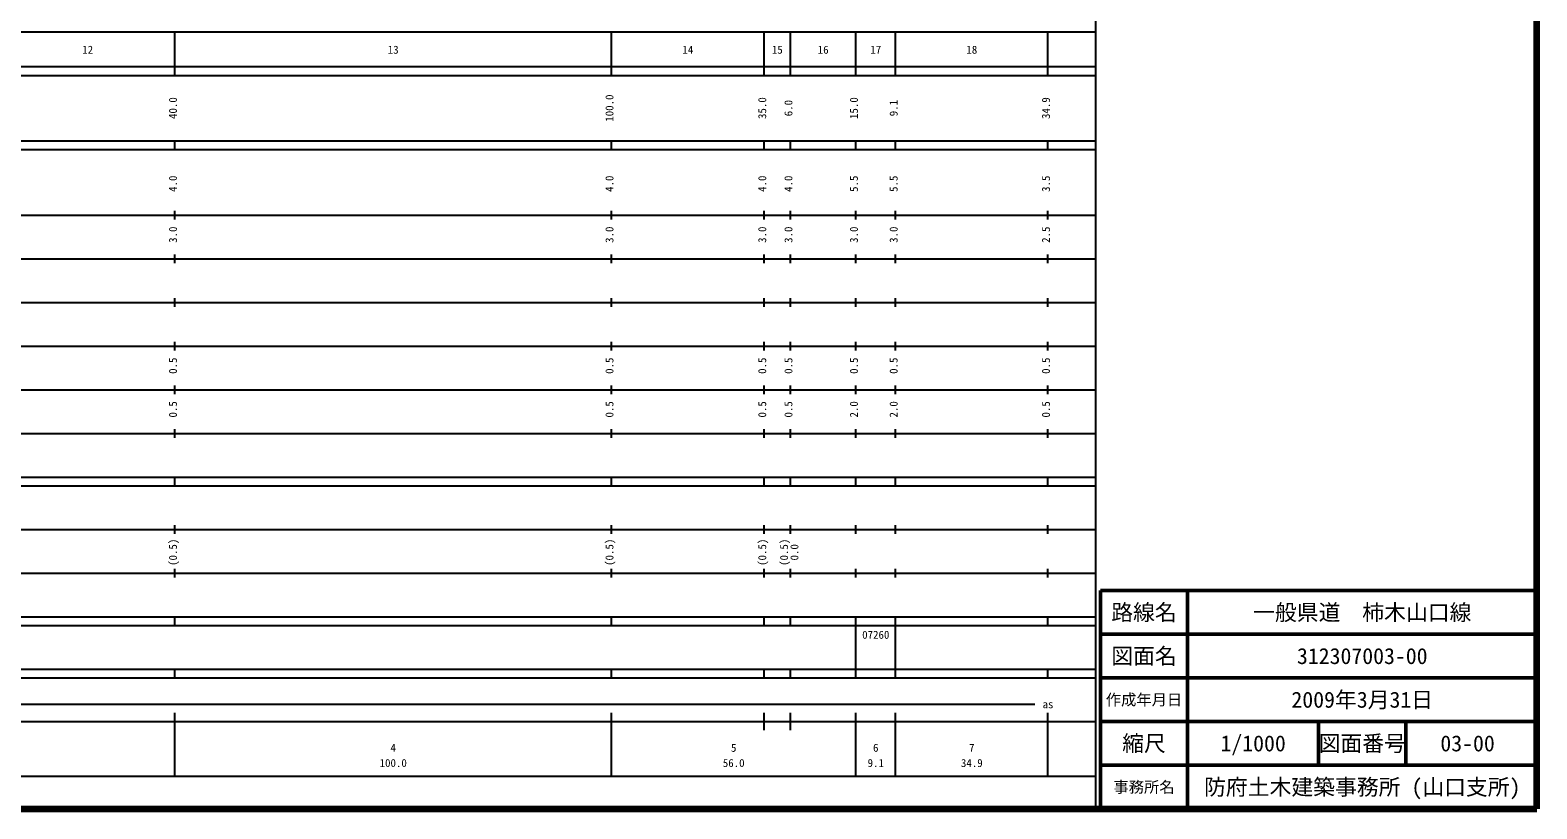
# Model space of a CAD drawing. Units: millimetres on the paper, enlarged 1000 times. Extents: x 40000 to 680000, y 20000 to 380000.
# Drawn here: x 334820 to 680000, y 20000 to 198357 of the extents above; entities that cross this region are included whole.
import ezdxf
from ezdxf.enums import TextEntityAlignment as Align

# ---------------------------------------------------------------- set-up
doc = ezdxf.new("R2010")
doc.units = ezdxf.units.MM
doc.header["$LTSCALE"] = 1000
for name, color, linetype, lineweight in [('M-TTL', 2, 'Continuous', 140), ('M-TTL-BAND', 7, 'Continuous', 25), ('M-TTL-FRAM', 2, 'Continuous', 50), ('M-TTL-LINE', 7, 'Continuous', 50)]:
    doc.layers.add(name, color=color, linetype=linetype, lineweight=lineweight)
doc.layers.add('M-TTL-TXT', color=7, linetype='Continuous')
doc.styles.add('ＭＳ ゴシック', font='')
doc.styles.get('ＭＳ ゴシック').set_extended_font_data('MS Gothic')

msp = doc.modelspace()

# ---------------------------------------------------------------- linework, layer by layer
at = {"layer": 'M-TTL'}
for p, q in [((680000, 20000), (680000, 380000)), ((40000, 20000), (680000, 20000))]:
    msp.add_line(p, q, dxfattribs=at)
at = {"layer": 'M-TTL-BAND'}
for p, q in [((579000, 20000), (579000, 370000)), ((68000, 198000), (579000, 198000)), ((368000, 188000), (368000, 198000)), ((468000, 188000), (468000, 198000)), ((503000, 188000), (503000, 198000)), ((509000, 188000), (509000, 198000)), ((524000, 188000), (524000, 198000)), ((533100, 188000), (533100, 198000)), ((568000, 188000), (568000, 198000)), ((40000, 190000), (579000, 190000)), ((40000, 188000), (579000, 188000)), ((40000, 173000), (579000, 173000)), ((368000, 171000), (368000, 173000)), ((468000, 171000), (468000, 173000)), ((503000, 171000), (503000, 173000)), ((509000, 171000), (509000, 173000)), ((524000, 171000), (524000, 173000)), ((533100, 171000), (533100, 173000)), ((568000, 171000), (568000, 173000)), ((40000, 171000), (579000, 171000)), ((40000, 156000), (579000, 156000)), ((368000, 155000), (368000, 157000)), ((468000, 155000), (468000, 157000)), ((503000, 155000), (503000, 157000)), ((509000, 155000), (509000, 157000)), ((524000, 155000), (524000, 157000)), ((533100, 155000), (533100, 157000)), ((568000, 155000), (568000, 157000)), ((46000, 146000), (579000, 146000)), ((368000, 145000), (368000, 147000)), ((468000, 145000), (468000, 147000)), ((503000, 145000), (503000, 147000)), ((509000, 145000), (509000, 147000)), ((524000, 145000), (524000, 147000)), ((533100, 145000), (533100, 147000)), ((568000, 145000), (568000, 147000)), ((52000, 136000), (579000, 136000)), ((368000, 135000), (368000, 137000)), ((468000, 135000), (468000, 137000)), ((503000, 135000), (503000, 137000)), ((509000, 135000), (509000, 137000)), ((524000, 135000), (524000, 137000)), ((533100, 135000), (533100, 137000)), ((568000, 135000), (568000, 137000)), ((46000, 126000), (579000, 126000)), ((368000, 125000), (368000, 127000)), ((468000, 125000), (468000, 127000)), ((503000, 125000), (503000, 127000)), ((509000, 125000), (509000, 127000)), ((524000, 125000), (524000, 127000)), ((533100, 125000), (533100, 127000)), ((568000, 125000), (568000, 127000)), ((52000, 116000), (579000, 116000)), ((368000, 115000), (368000, 117000)), ((468000, 115000), (468000, 117000)), ((503000, 115000), (503000, 117000)), ((509000, 115000), (509000, 117000)), ((524000, 115000), (524000, 117000)), ((533100, 115000), (533100, 117000)), ((568000, 115000), (568000, 117000)), ((46000, 106000), (579000, 106000)), ((368000, 105000), (368000, 107000)), ((468000, 105000), (468000, 107000)), ((503000, 105000), (503000, 107000)), ((509000, 105000), (509000, 107000)), ((524000, 105000), (524000, 107000)), ((533100, 105000), (533100, 107000)), ((568000, 105000), (568000, 107000)), ((40000, 96000), (579000, 96000)), ((40000, 94000), (579000, 94000)), ((368000, 94000), (368000, 96000)), ((468000, 94000), (468000, 96000)), ((503000, 94000), (503000, 96000)), ((509000, 94000), (509000, 96000)), ((524000, 94000), (524000, 96000)), ((533100, 94000), (533100, 96000)), ((568000, 94000), (568000, 96000)), ((49000, 84000), (579000, 84000)), ((368000, 83000), (368000, 85000)), ((468000, 83000), (468000, 85000)), ((503000, 83000), (503000, 85000)), ((509000, 83000), (509000, 85000)), ((524000, 83000), (524000, 85000)), ((533100, 83000), (533100, 85000)), ((568000, 83000), (568000, 85000)), ((40000, 74000), (579000, 74000)), ((368000, 73000), (368000, 75000)), ((468000, 73000), (468000, 75000)), ((503000, 73000), (503000, 75000)), ((509000, 73000), (509000, 75000)), ((524000, 73000), (524000, 75000)), ((533100, 73000), (533100, 75000)), ((568000, 73000), (568000, 75000)), ((40000, 64000), (579000, 64000)), ((368000, 62000), (368000, 64000)), ((468000, 62000), (468000, 64000)), ((503000, 62000), (503000, 64000)), ((509000, 62000), (509000, 64000)), ((524000, 62000), (524000, 64000)), ((533100, 62000), (533100, 64000)), ((568000, 62000), (568000, 64000)), ((40000, 62000), (579000, 62000)), ((524000, 52000), (524000, 62000)), ((533100, 52000), (533100, 62000)), ((40000, 52000), (579000, 52000)), ((368000, 50000), (368000, 52000)), ((468000, 50000), (468000, 52000)), ((503000, 50000), (503000, 52000)), ((509000, 50000), (509000, 52000)), ((524000, 50000), (524000, 52000)), ((533100, 50000), (533100, 52000)), ((568000, 50000), (568000, 52000)), ((40000, 50000), (579000, 50000)), ((71000, 44000), (565000, 44000)), ((368000, 27500), (368000, 42000)), ((468000, 27500), (468000, 42000)), ((503000, 38000), (503000, 42000)), ((509000, 38000), (509000, 42000)), ((524000, 27500), (524000, 42000)), ((533100, 27500), (533100, 42000)), ((568000, 27500), (568000, 42000)), ((40000, 40000), (579000, 40000)), ((68000, 27500), (579000, 27500))]:
    msp.add_line(p, q, dxfattribs=at)
at = {"layer": 'M-TTL-FRAM'}
for p, q in [((680000, 70000), (580000, 70000)), ((580000, 70000), (580000, 20000))]:
    msp.add_line(p, q, dxfattribs=at)
at = {"layer": 'M-TTL-LINE'}
for p, q in [((600000, 70000), (600000, 20000)), ((680000, 60000), (580000, 60000)), ((680000, 50000), (580000, 50000)), ((680000, 40000), (580000, 40000)), ((630000, 40000), (630000, 30000)), ((650000, 40000), (650000, 30000)), ((680000, 30000), (580000, 30000))]:
    msp.add_line(p, q, dxfattribs=at)

# ---------------------------------------------------------------- texts
at = {"layer": 'M-TTL-BAND', "style": 'ＭＳ ゴシック'}
for s, p in [('12', (348000, 192405)), ('13', (418000, 192405)), ('14', (485500, 192405)), ('15', (506000, 192405)), ('16', (516500, 192405)), ('17', (528550, 192405)), ('18', (550550, 192405)), ('07260', (528550, 58405)), ('as', (568000, 42500)), ('4', (418000, 32523)), ('5', (496000, 32523)), ('6', (528550, 32523)), ('7', (550550, 32523)), ('100.0', (418000, 29033)), ('56.0', (496000, 29033)), ('9.1', (528550, 29033)), ('34.9', (550550, 29033))]:
    msp.add_text(s, height=1833, dxfattribs=at).set_placement(p, align=Align.BOTTOM_CENTER)
for s, p in [('100.0', (469000, 180500)), ('40.0', (369000, 180500)), ('35.0', (504000, 180500)), ('6.0', (510000, 180500)), ('15.0', (525000, 180500)), ('9.1', (534100, 180500)), ('34.9', (569000, 180500)), ('4.0', (369000, 163174)), ('4.0', (469000, 163174)), ('4.0', (504000, 163174)), ('4.0', (510000, 163174)), ('5.5', (525000, 163174)), ('5.5', (534100, 163174)), ('3.5', (569000, 163174)), ('3.0', (369000, 151500)), ('3.0', (469000, 151500)), ('3.0', (504000, 151500)), ('3.0', (510000, 151500)), ('3.0', (525000, 151500)), ('3.0', (534100, 151500)), ('2.5', (569000, 151500)), ('0.5', (369000, 121500)), ('0.5', (469000, 121500)), ('0.5', (504000, 121500)), ('0.5', (510000, 121500)), ('0.5', (525000, 121500)), ('0.5', (534100, 121500)), ('0.5', (569000, 121500)), ('0.5', (369000, 111500)), ('0.5', (469000, 111500)), ('0.5', (504000, 111500)), ('0.5', (510000, 111500)), ('2.0', (525000, 111500)), ('2.0', (534100, 111500)), ('0.5', (569000, 111500)), ('(0.5)', (369000, 78764)), ('(0.5)', (469000, 78764)), ('(0.5)', (504000, 78764)), ('(0.5)', (509000, 78764)), ('0.0', (511370, 78764))]:
    msp.add_text(s, height=1833, rotation=90, dxfattribs=at).set_placement(p, align=Align.BOTTOM_CENTER)
at = {"layer": 'M-TTL-TXT', "style": 'ＭＳ ゴシック'}
for s, height, p in [('路線名', 3666, (590000, 65000)), ('一般県道\u3000柿木山口線', 3666, (640000, 65000)), ('図面名', 3666, (590000, 55000)), ('312307003-00', 3666, (640000, 55000)), ('作成年月日', 2566, (590000, 45000)), ('2009年3月31日', 3666, (640000, 45000)), ('縮尺', 3666, (590000, 35000)), ('1/1000', 3666, (615000, 35000)), ('図面番号', 3666, (640000, 35000)), ('03-00', 3666, (664125, 35000)), ('事務所名', 2566, (590000, 25000)), ('防府土木建築事務所 (山口支所)', 3666, (640000, 25000))]:
    msp.add_text(s, height=height, dxfattribs=at).set_placement(p, align=Align.MIDDLE_CENTER)

doc.saveas('drawing.dxf')
